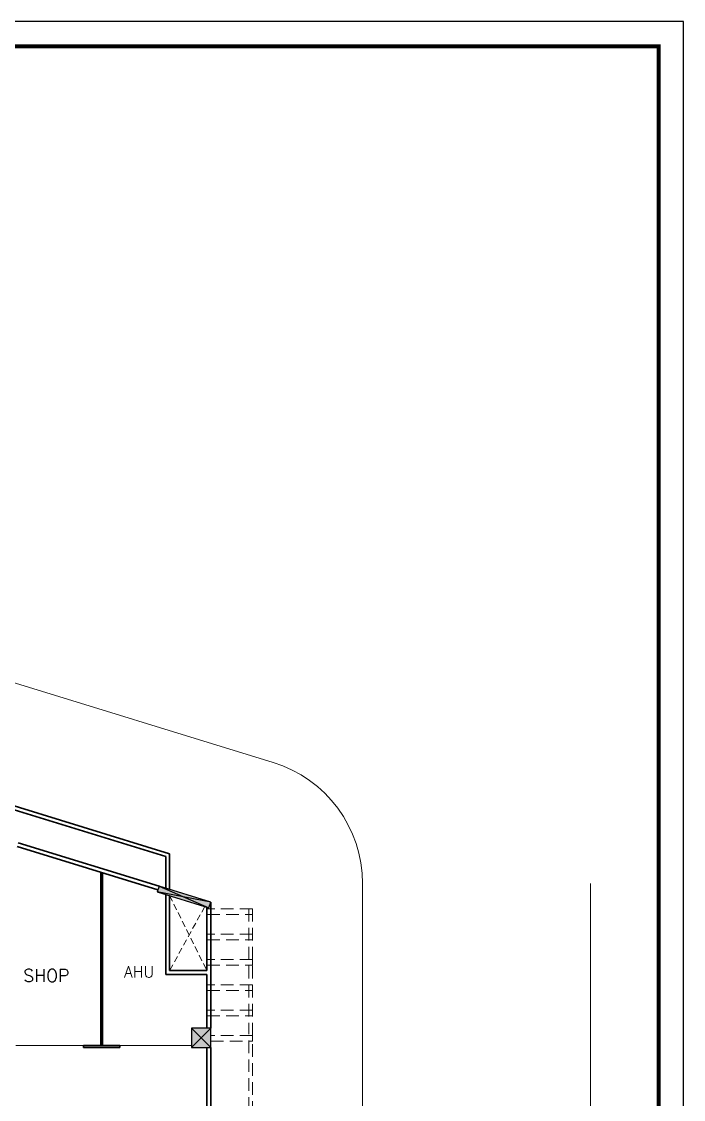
# Model space of a CAD drawing. Extents: x -14054 to 906348, y -36965 to 188562.
# Drawn here: x 266002 to 292146, y 98576 to 141154 of the extents above; entities that cross this region are included whole.
import ezdxf

# ---------------------------------------------------------------- set-up
doc = ezdxf.new("R2010")
doc.units = 0
doc.header["$LTSCALE"] = 1000
doc.header["$MEASUREMENT"] = 0
doc.linetypes.add('DASHED', pattern=[0.75, 0.5, -0.25])
doc.linetypes.add('HIDDEN', pattern=[0.375, 0.25, -0.125])
for name, color, linetype in [('BOR', 5, 'CONTINUOUS'), ('COL', 5, 'CONTINUOUS'), ('SOLID', 252, 'CONTINUOUS')]:
    doc.layers.add(name, color=color, linetype=linetype)
for name, color, linetype, lineweight in [('HIDDEN', 7, 'HIDDEN', 15), ('STAIR', 4, 'CONTINUOUS', 15), ('TEXT', 3, 'CONTINUOUS', 15), ('WALL', 2, 'CONTINUOUS', 30), ('WIN', 6, 'CONTINUOUS', 9)]:
    doc.layers.add(name, color=color, linetype=linetype, lineweight=lineweight)
doc.styles.add('ROMAN', font='ROMANS')

# ---------------------------------------------------------------- blocks, each defined once
blk = doc.blocks.new('*U46')
at = {"layer": 'SOLID'}
for points in [[(271432.21, 106997.88), (271364.55, 106778.06), (273405.1, 106150.06), (273472.76, 106369.89)], [(272712.76, 100626.38), (273472.76, 100626.38), (273472.76, 101386.38), (272712.76, 101386.38)]]:
    blk.add_hatch(color=256, dxfattribs=at).paths.add_polyline_path(points)
at = {"layer": 'BOR', "color": 2, "ltscale": 140}
blk.add_lwpolyline([(159012.48, 141154.49), (159012.48, 46410.42), (292146.11, 46410.42), (292146.11, 141154.49)], close=True, dxfattribs=at)
at = {"layer": 'BOR', "ltscale": 140, "const_width": 162.65}
blk.add_lwpolyline([(291170.2, 47386.33), (159988.39, 47386.33), (159988.39, 140178.57), (291170.2, 140178.57)], close=True, dxfattribs=at)
at = {"layer": 'COL', "color": 7}
for p, q in [((271432.21, 106997.88), (273405.1, 106150.06)), ((273472.76, 106369.89), (271364.55, 106778.06)), ((273472.76, 101386.38), (272712.76, 100626.38)), ((272712.76, 101386.38), (273472.76, 100626.38))]:
    blk.add_line(p, q, dxfattribs=at)
at = {"layer": 'COL'}
for points in [[(271432.21, 106997.88), (271364.55, 106778.06), (273405.1, 106150.06), (273472.76, 106369.89)], [(272712.76, 100626.38), (273472.76, 100626.38), (273472.76, 101386.38), (272712.76, 101386.38)]]:
    blk.add_lwpolyline(points, close=True, dxfattribs=at)
at = {"layer": 'HIDDEN'}
for p, q in [((271847.76, 106628.39), (273322.76, 103664.38)), ((273242.76, 106199.2), (271847.76, 103664.38))]:
    blk.add_line(p, q, dxfattribs=at)
at = {"layer": 'STAIR', "linetype": 'DASHED'}
for p, q in [((274979.83, 106107.47), (274979.82, 101228.94)), ((275129.83, 106107.47), (275129.82, 101228.94)), ((274979.85, 71160.24), (274979.69, 101228.95)), ((275129.85, 71010.24), (275129.69, 101228.95))]:
    blk.add_line(p, q, dxfattribs=at)
for points in [[(273329.84, 105877.47), (275129.84, 105877.47), (275129.84, 106107.47), (273329.84, 106107.47)], [(273329.84, 104877.47), (275129.84, 104877.47), (275129.84, 105107.47), (273329.84, 105107.47)], [(273329.84, 103877.47), (275129.84, 103877.47), (275129.84, 104107.47), (273329.84, 104107.47)], [(273329.84, 102877.47), (275129.84, 102877.47), (275129.84, 103107.47), (273329.84, 103107.47)], [(273329.84, 101877.47), (275129.84, 101877.47), (275129.84, 102107.47), (273329.84, 102107.47)]]:
    blk.add_lwpolyline(points, close=True, dxfattribs=at)
blk.add_lwpolyline([(273472.76, 100877.47), (275129.84, 100877.47), (275129.84, 101107.47), (273472.76, 101107.47)], dxfattribs=at)
at = {"layer": 'TEXT', "color": 3, "ltscale": 140}
for p, q in [((275943.47, 111887.22), (263363.87, 115758.69)), ((279472.76, 66677.38), (279472.76, 107108.42)), ((288472.76, 66677.38), (288472.76, 107108.42))]:
    blk.add_line(p, q, dxfattribs=at)
blk.add_arc((274472.76, 107108.42), 5000, 0, 72.893839, dxfattribs=at)
at = {"layer": 'WALL'}
for p, q in [((271697.76, 108172.82), (261923.23, 111181.01)), ((271847.76, 108283.6), (261945.79, 111331.01)), ((269130.26, 100704.38), (269130.26, 107560.92)), ((269205.26, 100704.38), (269205.26, 107514.76)), ((268445.26, 100704.38), (268445.26, 100629.38)), ((268445.26, 100704.38), (269890.26, 100704.38)), ((268445.26, 100629.38), (269890.26, 100629.38)), ((269890.26, 100704.38), (269890.26, 100629.38))]:
    blk.add_line(p, q, dxfattribs=at)
at = {"layer": 'WALL', "color": 2, "ltscale": 140}
for p, q in [((271432.21, 106997.88), (265867.72, 108710.4)), ((271388.08, 106854.52), (265823.6, 108567.03)), ((273322.76, 103664.38), (273322.76, 106175.4)), ((273472.76, 101386.38), (273472.76, 106369.89)), ((273322.76, 101386.38), (273322.76, 103514.38)), ((273322.76, 98129.37), (273322.76, 100626.38)), ((273472.76, 93389.38), (273472.76, 100626.38))]:
    blk.add_line(p, q, dxfattribs=at)
at = {"layer": 'WALL', "linetype": 'Continuous'}
for p, q in [((271697.76, 108172.82), (271697.76, 106916.16)), ((271847.76, 108283.6), (271847.76, 106869.99)), ((271697.76, 106675.51), (271697.76, 103515.5)), ((271697.76, 106675.51), (271697.76, 103514.38)), ((271847.76, 106629.35), (271847.76, 103664.38)), ((271847.76, 106629.35), (271847.76, 103665.5)), ((273322.76, 103514.38), (271697.76, 103514.38)), ((273322.76, 103664.38), (271847.76, 103664.38))]:
    blk.add_line(p, q, dxfattribs=at)
at = {"layer": 'WIN'}
for p, q in [((265772.76, 100704.38), (268445.26, 100704.38)), ((269890.26, 100704.38), (272712.76, 100704.38))]:
    blk.add_line(p, q, dxfattribs=at)
at = {"layer": 'TEXT', "color": 3, "ltscale": 140, "style": 'ROMAN'}
for s, height, p in [('SHOP', 500, (266072.21, 103218.23)), ('AHU', 450, (270048.23, 103396.73))]:
    blk.add_text(s, height=height, dxfattribs=at).set_placement(p)

msp = doc.modelspace()

# ---------------------------------------------------------------- block references
at = {"layer": 'TEXT'}
msp.add_blockref('*U46', (0, 0), dxfattribs=at)

doc.saveas('drawing.dxf')
